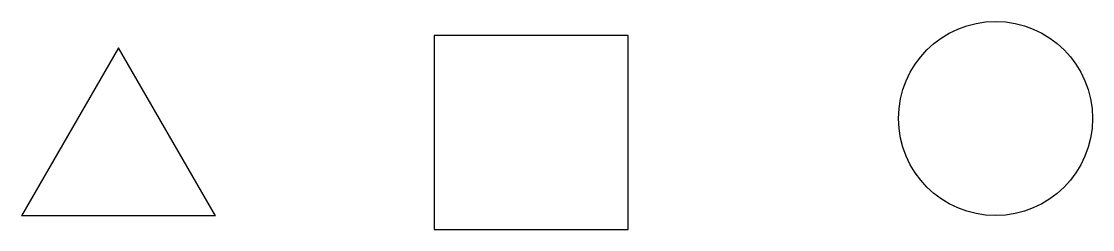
# Model space of a CAD drawing. Header units: millimetres. Extents: x 2344 to 2510, y 1283 to 1316.
import ezdxf

# ---------------------------------------------------------------- set-up
doc = ezdxf.new("R2010")
doc.units = ezdxf.units.MM

msp = doc.modelspace()

# ---------------------------------------------------------------- linework, layer by layer
for p, q in [((2408, 1313.49), (2408, 1283.49)), ((2438, 1313.49), (2408, 1313.49)), ((2438, 1283.49), (2438, 1313.49)), ((2359.18, 1311.58), (2344.18, 1285.6)), ((2374.18, 1285.6), (2359.18, 1311.58)), ((2374.18, 1285.6), (2344.18, 1285.6)), ((2408, 1283.49), (2438, 1283.49))]:
    msp.add_line(p, q)
msp.add_circle((2494.81, 1300.66), 15)

doc.saveas('drawing.dxf')
